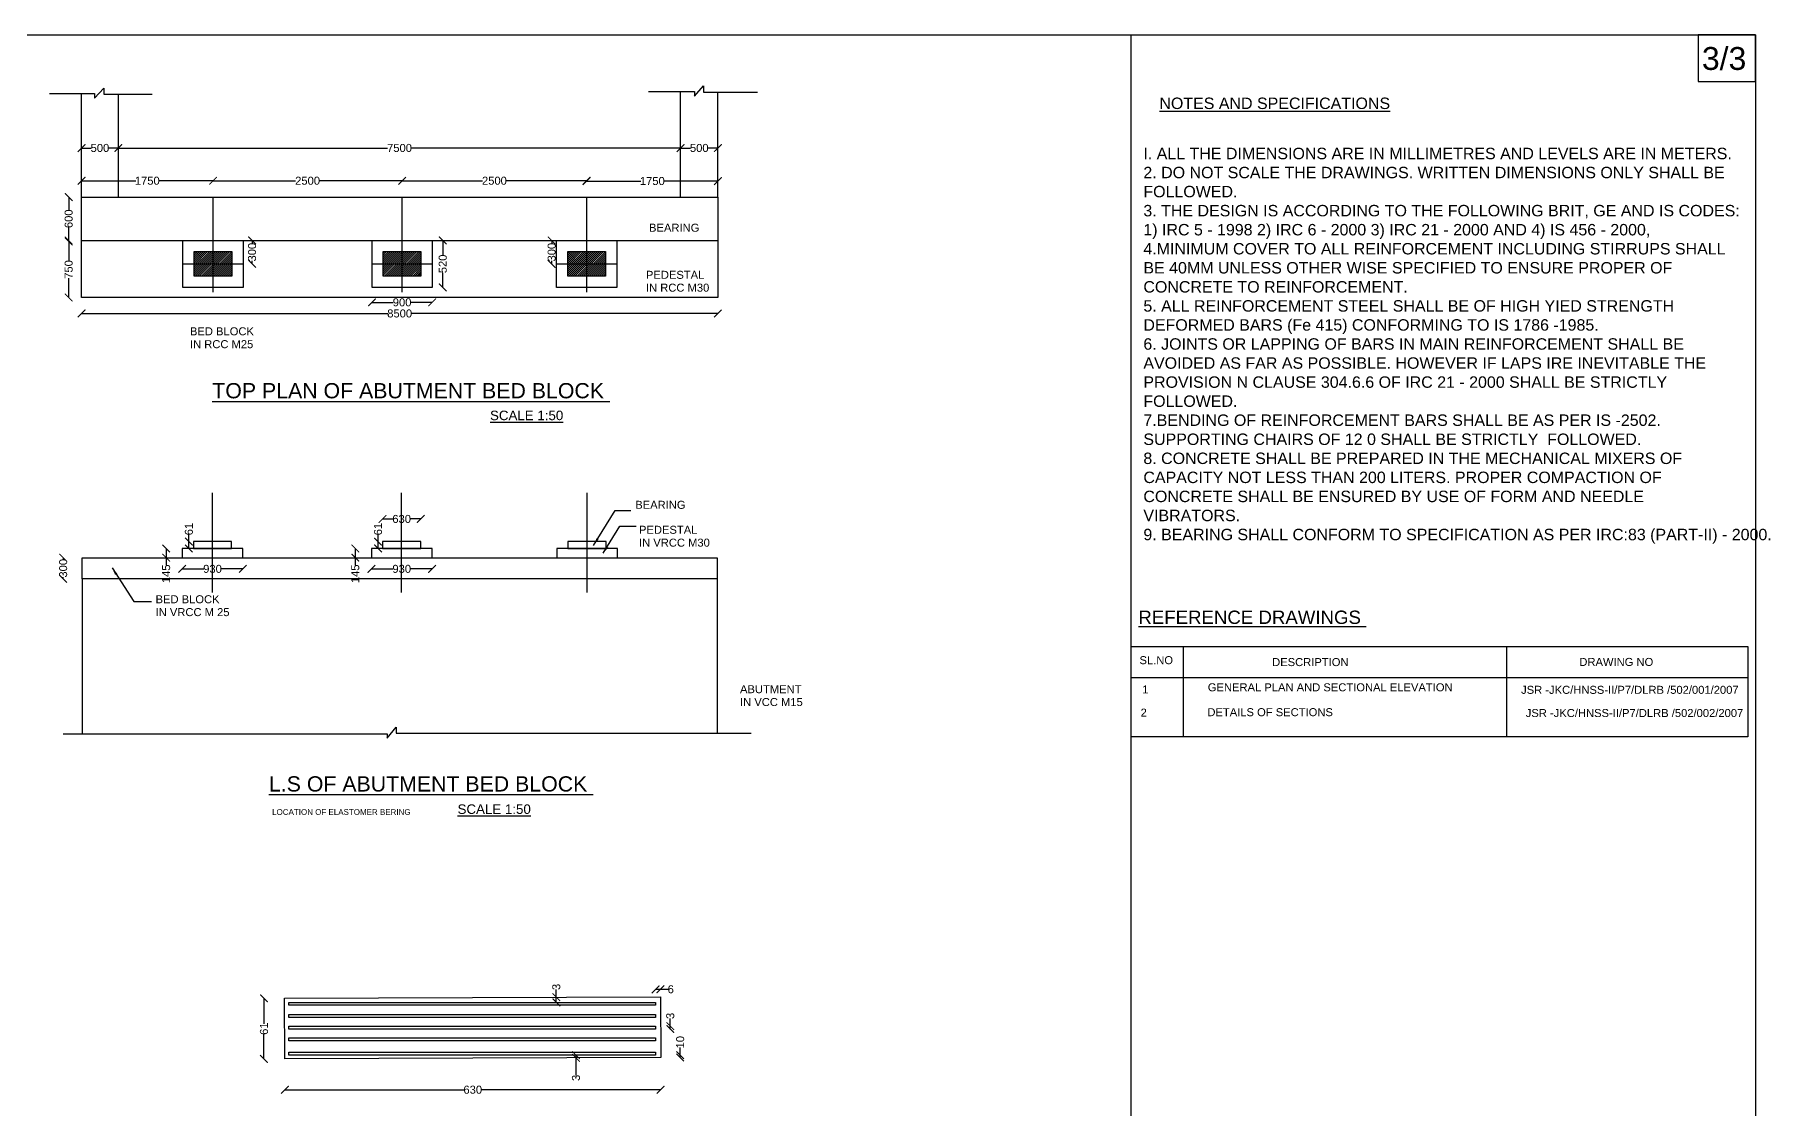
# Model space of a CAD drawing. Header units: millimetres. Extents: x 558 to 42671, y -26516 to 651.
# Drawn here: x 19903 to 42671, y -13440 to 651 of the extents above; entities that cross this region are included whole.
import ezdxf

# ---------------------------------------------------------------- set-up
doc = ezdxf.new("R2010")
doc.units = ezdxf.units.MM
doc.header["$MEASUREMENT"] = 0
doc.layers.add('DRAWING', color=2, linetype='Continuous')
doc.layers.add('TEXT', color=7, linetype='Continuous')
doc.styles.get("Standard").update_dxf_attribs({"font": 'arial.ttf', "height": 105})
doc.dimstyles.get("Standard").update_dxf_attribs({"dimtxt": 105, "dimasz": 100, "dimexe": 0.18, "dimexo": 0.0625, "dimgap": 0.09, "dimtad": 0, "dimdec": 0, "dimzin": 0, "dimdsep": 46, "dimtxsty": 'Standard', "dimblk": 'ARCHTICK', "dimcen": 0.09, "dimse1": 1, "dimse2": 1, "dimadec": 0, "dimazin": 0, "dimtfac": 1, "dimtdec": 0, "dimtofl": 0, "dimtmove": 0, "dimatfit": 3, "dimfxl": 1, "dimtolj": 1, "dimtzin": 0, "dimarcsym": 0})

# ---------------------------------------------------------------- blocks, each defined once
blk = doc.blocks.new('_ArchTick')
at = {"color": 0, "linetype": 'ByBlock', "const_width": 0.15}
blk.add_lwpolyline([(-0.5, -0.5), (0.5, 0.5)], dxfattribs=at)
blk = doc.blocks.new('*D60')
at = {"layer": 'Defpoints', "color": 0, "transparency": 16777216}
for p in [(20518, -836), (21001, -836), (21001, -836)]:
    blk.add_point(p, dxfattribs=at)
at = {"layer": 'TEXT', "color": 0, "lineweight": -2, "transparency": 16777216}
for p, q in [((20518, -836), (20643, -836)), ((21001, -836), (20875, -836))]:
    blk.add_line(p, q, dxfattribs=at)
at = {"layer": 'TEXT', "color": 0, "lineweight": -2, "transparency": 16777216, "xscale": 100, "yscale": 100, "zscale": 100, "rotation": 180}
blk.add_blockref('_ArchTick', (20518, -836), dxfattribs=at)
at = {"layer": 'TEXT', "color": 0, "lineweight": -2, "transparency": 16777216, "xscale": 100, "yscale": 100, "zscale": 100}
blk.add_blockref('_ArchTick', (21001, -836), dxfattribs=at)
at = {"layer": 'TEXT', "color": 0, "transparency": 16777216, "insert": (20759, -836), "char_height": 105, "attachment_point": 5}
blk.add_mtext('\\A1;500', dxfattribs=at)
blk = doc.blocks.new('*D61')
at = {"layer": 'Defpoints', "color": 0, "transparency": 16777216}
for p in [(28376, -836), (21001, -1481), (28376, -1481)]:
    blk.add_point(p, dxfattribs=at)
at = {"layer": 'TEXT', "color": 0, "lineweight": -2, "transparency": 16777216}
for p, q in [((21001, -836), (24532, -836)), ((28376, -836), (24845, -836))]:
    blk.add_line(p, q, dxfattribs=at)
at = {"layer": 'TEXT', "color": 0, "lineweight": -2, "transparency": 16777216, "xscale": 100, "yscale": 100, "zscale": 100, "rotation": 180}
blk.add_blockref('_ArchTick', (21001, -836), dxfattribs=at)
at = {"layer": 'TEXT', "color": 0, "lineweight": -2, "transparency": 16777216, "xscale": 100, "yscale": 100, "zscale": 100}
blk.add_blockref('_ArchTick', (28376, -836), dxfattribs=at)
at = {"layer": 'TEXT', "color": 0, "transparency": 16777216, "insert": (24689, -836), "char_height": 105, "attachment_point": 5}
blk.add_mtext('\\A1;7500', dxfattribs=at)
blk = doc.blocks.new('*D62')
at = {"layer": 'Defpoints', "color": 0, "transparency": 16777216}
for p in [(28865, -836), (28376, -1481), (28865, -1481)]:
    blk.add_point(p, dxfattribs=at)
at = {"layer": 'TEXT', "color": 0, "lineweight": -2, "transparency": 16777216}
for p, q in [((28376, -836), (28505, -836)), ((28865, -836), (28737, -836))]:
    blk.add_line(p, q, dxfattribs=at)
at = {"layer": 'TEXT', "color": 0, "lineweight": -2, "transparency": 16777216, "xscale": 100, "yscale": 100, "zscale": 100, "rotation": 180}
blk.add_blockref('_ArchTick', (28376, -836), dxfattribs=at)
at = {"layer": 'TEXT', "color": 0, "lineweight": -2, "transparency": 16777216, "xscale": 100, "yscale": 100, "zscale": 100}
blk.add_blockref('_ArchTick', (28865, -836), dxfattribs=at)
at = {"layer": 'TEXT', "color": 0, "transparency": 16777216, "insert": (28621, -836), "char_height": 105, "attachment_point": 5}
blk.add_mtext('\\A1;500', dxfattribs=at)
blk = doc.blocks.new('*D63')
at = {"layer": 'Defpoints', "color": 0, "transparency": 16777216}
for p in [(22243, -1266), (20518, -1629), (22243, -1629)]:
    blk.add_point(p, dxfattribs=at)
at = {"layer": 'TEXT', "color": 0, "lineweight": -2, "transparency": 16777216}
for p, q in [((20518, -1266), (21228, -1266)), ((22243, -1266), (21532, -1266))]:
    blk.add_line(p, q, dxfattribs=at)
at = {"layer": 'TEXT', "color": 0, "lineweight": -2, "transparency": 16777216, "xscale": 100, "yscale": 100, "zscale": 100, "rotation": 180}
blk.add_blockref('_ArchTick', (20518, -1266), dxfattribs=at)
at = {"layer": 'TEXT', "color": 0, "lineweight": -2, "transparency": 16777216, "xscale": 100, "yscale": 100, "zscale": 100}
blk.add_blockref('_ArchTick', (22243, -1266), dxfattribs=at)
at = {"layer": 'TEXT', "color": 0, "transparency": 16777216, "insert": (21380, -1266), "char_height": 105, "attachment_point": 5}
blk.add_mtext('\\A1;1750', dxfattribs=at)
blk = doc.blocks.new('*D64')
at = {"layer": 'Defpoints', "color": 0, "transparency": 16777216}
for p in [(24723, -1266), (22243, -1481), (24723, -1481)]:
    blk.add_point(p, dxfattribs=at)
at = {"layer": 'TEXT', "color": 0, "lineweight": -2, "transparency": 16777216}
for p, q in [((22243, -1266), (23325, -1266)), ((24723, -1266), (23641, -1266))]:
    blk.add_line(p, q, dxfattribs=at)
at = {"layer": 'TEXT', "color": 0, "lineweight": -2, "transparency": 16777216, "xscale": 100, "yscale": 100, "zscale": 100, "rotation": 180}
blk.add_blockref('_ArchTick', (22243, -1266), dxfattribs=at)
at = {"layer": 'TEXT', "color": 0, "lineweight": -2, "transparency": 16777216, "xscale": 100, "yscale": 100, "zscale": 100}
blk.add_blockref('_ArchTick', (24723, -1266), dxfattribs=at)
at = {"layer": 'TEXT', "color": 0, "transparency": 16777216, "insert": (23483, -1266), "char_height": 105, "attachment_point": 5}
blk.add_mtext('\\A1;2500', dxfattribs=at)
blk = doc.blocks.new('*D65')
at = {"layer": 'Defpoints', "color": 0, "transparency": 16777216}
for p in [(27144, -1266), (24723, -1602), (27144, -1602)]:
    blk.add_point(p, dxfattribs=at)
at = {"layer": 'TEXT', "color": 0, "lineweight": -2, "transparency": 16777216}
for p, q in [((24723, -1266), (25776, -1266)), ((27144, -1266), (26091, -1266))]:
    blk.add_line(p, q, dxfattribs=at)
at = {"layer": 'TEXT', "color": 0, "lineweight": -2, "transparency": 16777216, "xscale": 100, "yscale": 100, "zscale": 100, "rotation": 180}
blk.add_blockref('_ArchTick', (24723, -1266), dxfattribs=at)
at = {"layer": 'TEXT', "color": 0, "lineweight": -2, "transparency": 16777216, "xscale": 100, "yscale": 100, "zscale": 100}
blk.add_blockref('_ArchTick', (27144, -1266), dxfattribs=at)
at = {"layer": 'TEXT', "color": 0, "transparency": 16777216, "insert": (25934, -1266), "char_height": 105, "attachment_point": 5}
blk.add_mtext('\\A1;2500', dxfattribs=at)
blk = doc.blocks.new('*D66')
at = {"layer": 'Defpoints', "color": 0, "transparency": 16777216}
for p in [(28865, -1270), (27144, -1602), (28865, -1602)]:
    blk.add_point(p, dxfattribs=at)
at = {"layer": 'TEXT', "color": 0, "lineweight": -2, "transparency": 16777216}
for p, q in [((27144, -1270), (27853, -1270)), ((28865, -1270), (28156, -1270))]:
    blk.add_line(p, q, dxfattribs=at)
at = {"layer": 'TEXT', "color": 0, "lineweight": -2, "transparency": 16777216, "xscale": 100, "yscale": 100, "zscale": 100, "rotation": 180}
blk.add_blockref('_ArchTick', (27144, -1270), dxfattribs=at)
at = {"layer": 'TEXT', "color": 0, "lineweight": -2, "transparency": 16777216, "xscale": 100, "yscale": 100, "zscale": 100}
blk.add_blockref('_ArchTick', (28865, -1270), dxfattribs=at)
at = {"layer": 'TEXT', "color": 0, "transparency": 16777216, "insert": (28005, -1270), "char_height": 105, "attachment_point": 5}
blk.add_mtext('\\A1;1750', dxfattribs=at)
blk = doc.blocks.new('*D67')
at = {"layer": 'Defpoints', "color": 0, "transparency": 16777216}
for p in [(20518, -1481), (20349, -2050), (20518, -2050)]:
    blk.add_point(p, dxfattribs=at)
at = {"layer": 'TEXT', "color": 0, "lineweight": -2, "transparency": 16777216}
for p, q in [((20349, -1481), (20349, -1649)), ((20349, -2050), (20349, -1881))]:
    blk.add_line(p, q, dxfattribs=at)
at = {"layer": 'TEXT', "color": 0, "lineweight": -2, "transparency": 16777216, "xscale": 100, "yscale": 100, "zscale": 100}
for p, rotation in [((20349, -1481), 90), ((20349, -2050), 270)]:
    blk.add_blockref('_ArchTick', p, dxfattribs=dict(at, rotation=rotation))
at = {"layer": 'TEXT', "color": 0, "transparency": 16777216, "insert": (20349, -1765), "char_height": 105, "attachment_point": 5, "rotation": 90}
blk.add_mtext('\\A1;600', dxfattribs=at)
blk = doc.blocks.new('*D68')
at = {"layer": 'Defpoints', "color": 0, "transparency": 16777216}
for p in [(20518, -2063), (20349, -2798), (20518, -2798)]:
    blk.add_point(p, dxfattribs=at)
at = {"layer": 'TEXT', "color": 0, "lineweight": -2, "transparency": 16777216}
for p, q in [((20349, -2063), (20349, -2315)), ((20349, -2798), (20349, -2546))]:
    blk.add_line(p, q, dxfattribs=at)
at = {"layer": 'TEXT', "color": 0, "lineweight": -2, "transparency": 16777216, "xscale": 100, "yscale": 100, "zscale": 100}
for p, rotation in [((20349, -2063), 90), ((20349, -2798), 270)]:
    blk.add_blockref('_ArchTick', p, dxfattribs=dict(at, rotation=rotation))
at = {"layer": 'TEXT', "color": 0, "transparency": 16777216, "insert": (20349, -2430), "char_height": 105, "attachment_point": 5, "rotation": 90}
blk.add_mtext('\\A1;750', dxfattribs=at)
blk = doc.blocks.new('*D69')
at = {"layer": 'Defpoints', "color": 0, "transparency": 16777216}
for p in [(22243, -2050), (22243, -2357), (22755, -2357)]:
    blk.add_point(p, dxfattribs=at)
at = {"layer": 'TEXT', "color": 0, "lineweight": -2, "transparency": 16777216}
for p, q in [((22755, -2050), (22755, -2087)), ((22755, -2357), (22755, -2319))]:
    blk.add_line(p, q, dxfattribs=at)
at = {"layer": 'TEXT', "color": 0, "lineweight": -2, "transparency": 16777216, "xscale": 100, "yscale": 100, "zscale": 100}
for p, rotation in [((22755, -2050), 90), ((22755, -2357), 270)]:
    blk.add_blockref('_ArchTick', p, dxfattribs=dict(at, rotation=rotation))
at = {"layer": 'TEXT', "color": 0, "transparency": 16777216, "insert": (22755, -2203), "char_height": 105, "attachment_point": 5, "rotation": 90}
blk.add_mtext('\\A1;300', dxfattribs=at)
blk = doc.blocks.new('*D70')
at = {"layer": 'Defpoints', "color": 0, "transparency": 16777216}
for p in [(25117, -2050), (25117, -2665), (25256, -2665)]:
    blk.add_point(p, dxfattribs=at)
at = {"layer": 'TEXT', "color": 0, "lineweight": -2, "transparency": 16777216}
for p, q in [((25256, -2050), (25256, -2241)), ((25256, -2665), (25256, -2473))]:
    blk.add_line(p, q, dxfattribs=at)
at = {"layer": 'TEXT', "color": 0, "lineweight": -2, "transparency": 16777216, "xscale": 100, "yscale": 100, "zscale": 100}
for p, rotation in [((25256, -2050), 90), ((25256, -2665), 270)]:
    blk.add_blockref('_ArchTick', p, dxfattribs=dict(at, rotation=rotation))
at = {"layer": 'TEXT', "color": 0, "transparency": 16777216, "insert": (25256, -2357), "char_height": 105, "attachment_point": 5, "rotation": 90}
blk.add_mtext('\\A1;520', dxfattribs=at)
blk = doc.blocks.new('*D71')
at = {"layer": 'Defpoints', "color": 0, "transparency": 16777216}
for p in [(26749, -2050), (26685, -2357), (26749, -2357)]:
    blk.add_point(p, dxfattribs=at)
at = {"layer": 'TEXT', "color": 0, "lineweight": -2, "transparency": 16777216}
for p, q in [((26685, -2050), (26685, -2087)), ((26685, -2357), (26685, -2319))]:
    blk.add_line(p, q, dxfattribs=at)
at = {"layer": 'TEXT', "color": 0, "lineweight": -2, "transparency": 16777216, "xscale": 100, "yscale": 100, "zscale": 100}
for p, rotation in [((26685, -2050), 90), ((26685, -2357), 270)]:
    blk.add_blockref('_ArchTick', p, dxfattribs=dict(at, rotation=rotation))
at = {"layer": 'TEXT', "color": 0, "transparency": 16777216, "insert": (26685, -2203), "char_height": 105, "attachment_point": 5, "rotation": 90}
blk.add_mtext('\\A1;300', dxfattribs=at)
blk = doc.blocks.new('*D72')
at = {"layer": 'Defpoints', "color": 0, "transparency": 16777216}
for p in [(24328, -2665), (25117, -2665), (25117, -2862)]:
    blk.add_point(p, dxfattribs=at)
at = {"layer": 'TEXT', "color": 0, "lineweight": -2, "transparency": 16777216}
for p, q in [((24328, -2862), (24607, -2862)), ((25117, -2862), (24839, -2862))]:
    blk.add_line(p, q, dxfattribs=at)
at = {"layer": 'TEXT', "color": 0, "lineweight": -2, "transparency": 16777216, "xscale": 100, "yscale": 100, "zscale": 100, "rotation": 180}
blk.add_blockref('_ArchTick', (24328, -2862), dxfattribs=at)
at = {"layer": 'TEXT', "color": 0, "lineweight": -2, "transparency": 16777216, "xscale": 100, "yscale": 100, "zscale": 100}
blk.add_blockref('_ArchTick', (25117, -2862), dxfattribs=at)
at = {"layer": 'TEXT', "color": 0, "transparency": 16777216, "insert": (24723, -2862), "char_height": 105, "attachment_point": 5}
blk.add_mtext('\\A1;900', dxfattribs=at)
blk = doc.blocks.new('*D73')
at = {"layer": 'Defpoints', "color": 0, "transparency": 16777216}
for p in [(20518, -2798), (28865, -2798), (20518, -3008)]:
    blk.add_point(p, dxfattribs=at)
at = {"layer": 'TEXT', "color": 0, "lineweight": -2, "transparency": 16777216}
for p, q in [((20518, -3008), (24535, -3008)), ((28865, -3008), (24848, -3008))]:
    blk.add_line(p, q, dxfattribs=at)
at = {"layer": 'TEXT', "color": 0, "lineweight": -2, "transparency": 16777216, "xscale": 100, "yscale": 100, "zscale": 100, "rotation": 180}
blk.add_blockref('_ArchTick', (20518, -3008), dxfattribs=at)
at = {"layer": 'TEXT', "color": 0, "lineweight": -2, "transparency": 16777216, "xscale": 100, "yscale": 100, "zscale": 100}
blk.add_blockref('_ArchTick', (28865, -3008), dxfattribs=at)
at = {"layer": 'TEXT', "color": 0, "transparency": 16777216, "insert": (24691, -3008), "char_height": 105, "attachment_point": 5}
blk.add_mtext('\\A1;8500', dxfattribs=at)
blk = doc.blocks.new('*D74')
at = {"layer": 'Defpoints', "color": 0, "transparency": 16777216}
for p in [(24968, -5705), (24466, -6003), (24968, -6003)]:
    blk.add_point(p, dxfattribs=at)
at = {"layer": 'TEXT', "color": 0, "lineweight": -2, "transparency": 16777216}
for p, q in [((24466, -5705), (24601, -5705)), ((24968, -5705), (24833, -5705))]:
    blk.add_line(p, q, dxfattribs=at)
at = {"layer": 'TEXT', "color": 0, "lineweight": -2, "transparency": 16777216, "xscale": 100, "yscale": 100, "zscale": 100, "rotation": 180}
blk.add_blockref('_ArchTick', (24466, -5705), dxfattribs=at)
at = {"layer": 'TEXT', "color": 0, "lineweight": -2, "transparency": 16777216, "xscale": 100, "yscale": 100, "zscale": 100}
blk.add_blockref('_ArchTick', (24968, -5705), dxfattribs=at)
at = {"layer": 'TEXT', "color": 0, "transparency": 16777216, "insert": (24717, -5705), "char_height": 105, "attachment_point": 5}
blk.add_mtext('\\A1;630', dxfattribs=at)
blk = doc.blocks.new('*D75')
at = {"layer": 'Defpoints', "color": 0, "transparency": 16777216}
for p in [(24407, -6003), (24466, -6003), (24466, -6092)]:
    blk.add_point(p, dxfattribs=at)
at = {"layer": 'TEXT', "color": 0, "lineweight": -2, "transparency": 16777216}
for p, q in [((24407, -6003), (24407, -5903)), ((24407, -6092), (24407, -6003))]:
    blk.add_line(p, q, dxfattribs=at)
at = {"layer": 'TEXT', "color": 0, "lineweight": -2, "transparency": 16777216, "xscale": 100, "yscale": 100, "zscale": 100}
for p, rotation in [((24407, -6003), 90), ((24407, -6092), 270)]:
    blk.add_blockref('_ArchTick', p, dxfattribs=dict(at, rotation=rotation))
at = {"layer": 'TEXT', "color": 0, "transparency": 16777216, "insert": (24407, -5837), "char_height": 105, "attachment_point": 5, "rotation": 90}
blk.add_mtext('\\A1;61', dxfattribs=at)
blk = doc.blocks.new('*D76')
at = {"layer": 'Defpoints', "color": 0, "transparency": 16777216}
for p in [(24321, -6092), (24109, -6213), (24321, -6213)]:
    blk.add_point(p, dxfattribs=at)
at = {"layer": 'TEXT', "color": 0, "lineweight": -2, "transparency": 16777216}
for p, q in [((24109, -6092), (24109, -6213)), ((24109, -6213), (24109, -6313))]:
    blk.add_line(p, q, dxfattribs=at)
at = {"layer": 'TEXT', "color": 0, "lineweight": -2, "transparency": 16777216, "xscale": 100, "yscale": 100, "zscale": 100}
for p, rotation in [((24109, -6092), 90), ((24109, -6213), 270)]:
    blk.add_blockref('_ArchTick', p, dxfattribs=dict(at, rotation=rotation))
at = {"layer": 'TEXT', "color": 0, "transparency": 16777216, "insert": (24109, -6425), "char_height": 105, "attachment_point": 5, "rotation": 90}
blk.add_mtext('\\A1;145', dxfattribs=at)
blk = doc.blocks.new('*D77')
at = {"layer": 'Defpoints', "color": 0, "transparency": 16777216}
for p in [(24321, -6213), (25116, -6213), (25116, -6360)]:
    blk.add_point(p, dxfattribs=at)
at = {"layer": 'TEXT', "color": 0, "lineweight": -2, "transparency": 16777216}
for p, q in [((24321, -6360), (24602, -6360)), ((25116, -6360), (24834, -6360))]:
    blk.add_line(p, q, dxfattribs=at)
at = {"layer": 'TEXT', "color": 0, "lineweight": -2, "transparency": 16777216, "xscale": 100, "yscale": 100, "zscale": 100, "rotation": 180}
blk.add_blockref('_ArchTick', (24321, -6360), dxfattribs=at)
at = {"layer": 'TEXT', "color": 0, "lineweight": -2, "transparency": 16777216, "xscale": 100, "yscale": 100, "zscale": 100}
blk.add_blockref('_ArchTick', (25116, -6360), dxfattribs=at)
at = {"layer": 'TEXT', "color": 0, "transparency": 16777216, "insert": (24718, -6360), "char_height": 105, "attachment_point": 5}
blk.add_mtext('\\A1;930', dxfattribs=at)
blk = doc.blocks.new('*D78')
at = {"layer": 'Defpoints', "color": 0, "transparency": 16777216}
for p in [(21926, -6003), (21985, -6003), (21985, -6092)]:
    blk.add_point(p, dxfattribs=at)
at = {"layer": 'TEXT', "color": 0, "lineweight": -2, "transparency": 16777216}
for p, q in [((21926, -6003), (21926, -5903)), ((21926, -6092), (21926, -6003))]:
    blk.add_line(p, q, dxfattribs=at)
at = {"layer": 'TEXT', "color": 0, "lineweight": -2, "transparency": 16777216, "xscale": 100, "yscale": 100, "zscale": 100}
for p, rotation in [((21926, -6003), 90), ((21926, -6092), 270)]:
    blk.add_blockref('_ArchTick', p, dxfattribs=dict(at, rotation=rotation))
at = {"layer": 'TEXT', "color": 0, "transparency": 16777216, "insert": (21926, -5837), "char_height": 105, "attachment_point": 5, "rotation": 90}
blk.add_mtext('\\A1;61', dxfattribs=at)
blk = doc.blocks.new('*D79')
at = {"layer": 'Defpoints', "color": 0, "transparency": 16777216}
for p in [(21840, -6092), (21628, -6213), (21840, -6213)]:
    blk.add_point(p, dxfattribs=at)
at = {"layer": 'TEXT', "color": 0, "lineweight": -2, "transparency": 16777216}
for p, q in [((21628, -6092), (21628, -6213)), ((21628, -6213), (21628, -6313))]:
    blk.add_line(p, q, dxfattribs=at)
at = {"layer": 'TEXT', "color": 0, "lineweight": -2, "transparency": 16777216, "xscale": 100, "yscale": 100, "zscale": 100}
for p, rotation in [((21628, -6092), 90), ((21628, -6213), 270)]:
    blk.add_blockref('_ArchTick', p, dxfattribs=dict(at, rotation=rotation))
at = {"layer": 'TEXT', "color": 0, "transparency": 16777216, "insert": (21628, -6425), "char_height": 105, "attachment_point": 5, "rotation": 90}
blk.add_mtext('\\A1;145', dxfattribs=at)
blk = doc.blocks.new('*D80')
at = {"layer": 'Defpoints', "color": 0, "transparency": 16777216}
for p in [(21838, -6213), (22634, -6213), (22634, -6360)]:
    blk.add_point(p, dxfattribs=at)
at = {"layer": 'TEXT', "color": 0, "lineweight": -2, "transparency": 16777216}
for p, q in [((21838, -6360), (22120, -6360)), ((22634, -6360), (22352, -6360))]:
    blk.add_line(p, q, dxfattribs=at)
at = {"layer": 'TEXT', "color": 0, "lineweight": -2, "transparency": 16777216, "xscale": 100, "yscale": 100, "zscale": 100, "rotation": 180}
blk.add_blockref('_ArchTick', (21838, -6360), dxfattribs=at)
at = {"layer": 'TEXT', "color": 0, "lineweight": -2, "transparency": 16777216, "xscale": 100, "yscale": 100, "zscale": 100}
blk.add_blockref('_ArchTick', (22634, -6360), dxfattribs=at)
at = {"layer": 'TEXT', "color": 0, "transparency": 16777216, "insert": (22236, -6360), "char_height": 105, "attachment_point": 5}
blk.add_mtext('\\A1;930', dxfattribs=at)
blk = doc.blocks.new('*D91')
at = {"layer": 'Defpoints', "color": 0, "transparency": 16777216}
for p in [(20524, -6213), (20277, -6490), (20524, -6490)]:
    blk.add_point(p, dxfattribs=at)
at = {"layer": 'TEXT', "color": 0, "lineweight": -2, "transparency": 16777216}
for p, q in [((20277, -6213), (20277, -6236)), ((20277, -6490), (20277, -6467))]:
    blk.add_line(p, q, dxfattribs=at)
at = {"layer": 'TEXT', "color": 0, "lineweight": -2, "transparency": 16777216, "xscale": 100, "yscale": 100, "zscale": 100}
for p, rotation in [((20277, -6213), 90), ((20277, -6490), 270)]:
    blk.add_blockref('_ArchTick', p, dxfattribs=dict(at, rotation=rotation))
at = {"layer": 'TEXT', "color": 0, "transparency": 16777216, "insert": (20277, -6352), "char_height": 105, "attachment_point": 5, "rotation": 90}
blk.add_mtext('\\A1;300', dxfattribs=at)
blk = doc.blocks.new('*D92')
at = {"layer": 'Defpoints', "color": 0, "transparency": 16777216}
for p in [(28048, -12050), (28112, -11878), (28112, -12049)]:
    blk.add_point(p, dxfattribs=at)
at = {"layer": 'TEXT', "color": 0, "lineweight": -2, "transparency": 16777216}
for p, q in [((28048, -11878), (28112, -11878)), ((28112, -11878), (28212, -11878))]:
    blk.add_line(p, q, dxfattribs=at)
at = {"layer": 'TEXT', "color": 0, "lineweight": -2, "transparency": 16777216, "xscale": 100, "yscale": 100, "zscale": 100, "rotation": 180}
blk.add_blockref('_ArchTick', (28048, -11878), dxfattribs=at)
at = {"layer": 'TEXT', "color": 0, "lineweight": -2, "transparency": 16777216, "xscale": 100, "yscale": 100, "zscale": 100}
blk.add_blockref('_ArchTick', (28112, -11878), dxfattribs=at)
at = {"layer": 'TEXT', "color": 0, "transparency": 16777216, "insert": (28247, -11878), "char_height": 105, "attachment_point": 5}
blk.add_mtext('\\A1;6', dxfattribs=at)
blk = doc.blocks.new('*D93')
at = {"layer": 'Defpoints', "color": 0, "transparency": 16777216}
for p in [(28048, -12361), (28048, -12399), (28241, -12361)]:
    blk.add_point(p, dxfattribs=at)
at = {"layer": 'TEXT', "color": 0, "lineweight": -2, "transparency": 16777216}
for p, q in [((28241, -12361), (28241, -12261)), ((28241, -12399), (28241, -12361))]:
    blk.add_line(p, q, dxfattribs=at)
at = {"layer": 'TEXT', "color": 0, "lineweight": -2, "transparency": 16777216, "xscale": 100, "yscale": 100, "zscale": 100}
for p, rotation in [((28241, -12361), 90), ((28241, -12399), 270)]:
    blk.add_blockref('_ArchTick', p, dxfattribs=dict(at, rotation=rotation))
at = {"layer": 'TEXT', "color": 0, "transparency": 16777216, "insert": (28241, -12227), "char_height": 105, "attachment_point": 5, "rotation": 90}
blk.add_mtext('\\A1;3', dxfattribs=at)
blk = doc.blocks.new('*D94')
at = {"layer": 'Defpoints', "color": 0, "transparency": 16777216}
for p in [(28033, -12742), (28371, -12742), (28033, -12772)]:
    blk.add_point(p, dxfattribs=at)
at = {"layer": 'TEXT', "color": 0, "lineweight": -2, "transparency": 16777216}
for p, q in [((28371, -12742), (28371, -12642)), ((28371, -12772), (28371, -12742))]:
    blk.add_line(p, q, dxfattribs=at)
at = {"layer": 'TEXT', "color": 0, "lineweight": -2, "transparency": 16777216, "xscale": 100, "yscale": 100, "zscale": 100}
for p, rotation in [((28371, -12742), 90), ((28371, -12772), 270)]:
    blk.add_blockref('_ArchTick', p, dxfattribs=dict(at, rotation=rotation))
at = {"layer": 'TEXT', "color": 0, "transparency": 16777216, "insert": (28371, -12572), "char_height": 105, "attachment_point": 5, "rotation": 90}
blk.add_mtext('\\A1;10', dxfattribs=at)
blk = doc.blocks.new('*D95')
at = {"layer": 'Defpoints', "color": 0, "transparency": 16777216}
for p in [(26746, -11981), (26746, -11981), (26746, -12050)]:
    blk.add_point(p, dxfattribs=at)
at = {"layer": 'TEXT', "color": 0, "lineweight": -2, "transparency": 16777216}
for p, q in [((26746, -11981), (26746, -11881)), ((26746, -12050), (26746, -11981))]:
    blk.add_line(p, q, dxfattribs=at)
at = {"layer": 'TEXT', "color": 0, "lineweight": -2, "transparency": 16777216, "xscale": 100, "yscale": 100, "zscale": 100}
for p, rotation in [((26746, -11981), 90), ((26746, -12050), 270)]:
    blk.add_blockref('_ArchTick', p, dxfattribs=dict(at, rotation=rotation))
at = {"layer": 'TEXT', "color": 0, "transparency": 16777216, "insert": (26746, -11847), "char_height": 105, "attachment_point": 5, "rotation": 90}
blk.add_mtext('\\A1;3', dxfattribs=at)
blk = doc.blocks.new('*D96')
at = {"layer": 'Defpoints', "color": 0, "transparency": 16777216}
for p in [(23181, -11996), (22911, -12792), (23184, -12792)]:
    blk.add_point(p, dxfattribs=at)
at = {"layer": 'TEXT', "color": 0, "lineweight": -2, "transparency": 16777216}
for p, q in [((22911, -11996), (22911, -12329)), ((22911, -12792), (22911, -12460))]:
    blk.add_line(p, q, dxfattribs=at)
at = {"layer": 'TEXT', "color": 0, "lineweight": -2, "transparency": 16777216, "xscale": 100, "yscale": 100, "zscale": 100}
for p, rotation in [((22911, -11996), 90), ((22911, -12792), 270)]:
    blk.add_blockref('_ArchTick', p, dxfattribs=dict(at, rotation=rotation))
at = {"layer": 'TEXT', "color": 0, "transparency": 16777216, "insert": (22911, -12394), "char_height": 105, "attachment_point": 5, "rotation": 90}
blk.add_mtext('\\A1;61', dxfattribs=at)
blk = doc.blocks.new('*D97')
at = {"layer": 'Defpoints', "color": 0, "transparency": 16777216}
for p in [(23184, -12792), (28115, -12772), (28115, -13196)]:
    blk.add_point(p, dxfattribs=at)
at = {"layer": 'TEXT', "color": 0, "lineweight": -2, "transparency": 16777216}
for p, q in [((23184, -13196), (25533, -13196)), ((28115, -13196), (25766, -13196))]:
    blk.add_line(p, q, dxfattribs=at)
at = {"layer": 'TEXT', "color": 0, "lineweight": -2, "transparency": 16777216, "xscale": 100, "yscale": 100, "zscale": 100, "rotation": 180}
blk.add_blockref('_ArchTick', (23184, -13196), dxfattribs=at)
at = {"layer": 'TEXT', "color": 0, "lineweight": -2, "transparency": 16777216, "xscale": 100, "yscale": 100, "zscale": 100}
blk.add_blockref('_ArchTick', (28115, -13196), dxfattribs=at)
at = {"layer": 'TEXT', "color": 0, "transparency": 16777216, "insert": (25650, -13196), "char_height": 105, "attachment_point": 5}
blk.add_mtext('\\A1;630', dxfattribs=at)
blk = doc.blocks.new('*D98')
at = {"layer": 'Defpoints', "color": 0, "transparency": 16777216}
for p in [(26922, -12742), (27004, -12742), (26922, -12777)]:
    blk.add_point(p, dxfattribs=at)
at = {"layer": 'TEXT', "color": 0, "lineweight": -2, "transparency": 16777216}
for p, q in [((27004, -12742), (27004, -12777)), ((27004, -12777), (27004, -13007))]:
    blk.add_line(p, q, dxfattribs=at)
at = {"layer": 'TEXT', "color": 0, "lineweight": -2, "transparency": 16777216, "xscale": 100, "yscale": 100, "zscale": 100}
for p, rotation in [((27004, -12742), 90), ((27004, -12777), 270)]:
    blk.add_blockref('_ArchTick', p, dxfattribs=dict(at, rotation=rotation))
at = {"layer": 'TEXT', "color": 0, "transparency": 16777216, "insert": (27004, -13041), "char_height": 105, "attachment_point": 5, "rotation": 90}
blk.add_mtext('\\A1;3', dxfattribs=at)

msp = doc.modelspace()

# ---------------------------------------------------------------- hatches: boundary and pattern name
at = {"layer": 'DRAWING'}
h = msp.add_hatch(dxfattribs=at)
h.set_pattern_fill('ANSI31', color=0, scale=150, style=0)
h.paths.add_polyline_path([(21994.6, -2196.4), (22489.6, -2196.4), (22489.6, -2518.1), (21994.6, -2518.1)])
h = msp.add_hatch(dxfattribs=at)
h.set_pattern_fill('ANSI31', color=0, scale=150, style=0)
h.set_pattern_definition([(45, (2480.708, 0), (-13.258252, 13.258252), [])])
h.paths.add_polyline_path([(24475.3, -2196.4), (24970.4, -2196.4), (24970.4, -2518.1), (24475.3, -2518.1)])
h = msp.add_hatch(dxfattribs=at)
h.set_pattern_fill('ANSI31', color=0, scale=150, style=0)
h.set_pattern_definition([(45, (4901.593, 0), (-13.258252, 13.258252), [])])
h.paths.add_polyline_path([(26896.2, -2196.4), (27391.2, -2196.4), (27391.2, -2518.1), (26896.2, -2518.1)])

# ---------------------------------------------------------------- linework, layer by layer
at = {"layer": 'DRAWING', "color": 0}
for points in [[(557.8, 651.1), (42476.3, 651.1), (42476.3, -26515.9), (557.8, -26515.9)], [(20517.7, -1480.8), (28865, -1480.8), (28865, -2797.7), (20517.7, -2797.7)], [(21847.7, -2049.5), (22636.5, -2049.5), (22636.5, -2664.9), (21847.7, -2664.9)], [(21994.6, -2196.4), (22489.6, -2196.4), (22489.6, -2518.1), (21994.6, -2518.1)], [(24328.4, -2049.5), (25117.2, -2049.5), (25117.2, -2664.9), (24328.4, -2664.9)], [(24475.3, -2196.4), (24970.4, -2196.4), (24970.4, -2518.1), (24475.3, -2518.1)], [(26749.3, -2049.5), (27538.1, -2049.5), (27538.1, -2664.9), (26749.3, -2664.9)], [(26896.2, -2196.4), (27391.2, -2196.4), (27391.2, -2518.1), (26896.2, -2518.1)], [(21839.8, -6213.4), (22635.1, -6213.4), (22635.1, -6092), (21839.8, -6092)], [(21984.7, -6092), (22487.1, -6092), (22487.1, -6002.7), (21984.7, -6002.7)], [(24320.7, -6213.4), (25116, -6213.4), (25116, -6092), (24320.7, -6092)], [(24465.6, -6092), (24968, -6092), (24968, -6002.7), (24465.6, -6002.7)], [(26753.6, -6213.4), (27548.9, -6213.4), (27548.9, -6092), (26753.6, -6092)], [(26898.5, -6092), (27400.9, -6092), (27400.9, -6002.7), (26898.5, -6002.7)], [(20523.8, -6213.4), (28855.6, -6213.4), (28855.6, -6489.6), (20523.8, -6489.6)], [(23180.8, -11996), (28111.6, -11975.4), (28114.9, -12771.8), (23184.1, -12792.4)], [(23237.6, -12049.7), (28048.4, -12049.7), (28048.4, -12087.3), (23237.6, -12087.3)], [(23237.6, -12208.3), (28048.4, -12208.3), (28048.4, -12245.8), (23237.6, -12245.8)], [(23237.6, -12361.4), (28048.4, -12361.4), (28048.4, -12399), (23237.6, -12399)], [(23237.6, -12515.3), (28048.4, -12515.3), (28048.4, -12552.9), (23237.6, -12552.9)], [(23237.6, -12704.3), (28048.4, -12704.3), (28048.4, -12741.8), (23237.6, -12741.8)]]:
    msp.add_lwpolyline(points, close=True, dxfattribs=at)
for points in [[(20098.7, -119.5), (20686.6, -119.5), (20686.6, -183.4), (20812.1, -50.7), (20812.1, -129.4), (21444.5, -129.4)], [(20517.7, -1480.8), (20517.7, -119.5)], [(21001, -1480.8), (21001, -129.4)], [(27955.6, -95.4), (28557.1, -95.4), (28557.1, -154.3), (28677, -20.8), (28677, -101.3), (29386.7, -101.3)], [(28376.3, -1480.8), (28376.3, -95.4)], [(28865, -1480.8), (28865, -101.3)], [(22242.7, -2730), (22242.7, -1480.8)], [(24723.4, -2730), (24723.4, -1480.8)], [(27144.3, -2730), (27144.3, -1480.8)], [(20517.7, -2049.5), (28865, -2049.5)], [(21847.7, -2357.2), (22636.5, -2357.2)], [(24328.4, -2357.2), (25117.2, -2357.2)], [(26749.3, -2357.2), (27538.1, -2357.2)], [(22236, -6668.5), (22236, -5360.6)], [(24716.9, -6668.5), (24716.9, -5360.6)], [(27149.8, -6668.5), (27149.8, -5360.6)], [(20523.8, -6489.6), (20523.8, -8523.1)], [(28855.6, -6489.6), (28855.6, -8516.2)], [(20275.3, -8523.1), (24526.6, -8523.1), (24526.6, -8583.7), (24645, -8436.6), (24645, -8516.2), (29302.8, -8516.2)]]:
    msp.add_lwpolyline(points, dxfattribs=at)
at = {"layer": 'TEXT', "color": 0}
for points in [[(34285.9, -21295.7), (34285.9, 651.1)], [(34967.5, -7380.3), (34967.5, -8565.9)], [(39210.6, -7380.3), (39210.6, -8565.9)], [(34285.9, -7787.4), (42374.6, -7787.4)]]:
    msp.add_lwpolyline(points, dxfattribs=at)
for points in [[(42476.3, 651.1), (41724.1, 651.1), (41724.1, 35.6), (42476.3, 35.6)], [(34285.9, -7380.3), (42374.6, -7380.3), (42374.6, -8565.9), (34285.9, -8565.9)]]:
    msp.add_lwpolyline(points, close=True, dxfattribs=at)

# ---------------------------------------------------------------- texts
for s, height, p in [('3/3', 300, (41773.7, 188.9)), ('%%UNOTES AND SPECIFICATIONS', 150, (34656.9, -324.3)), ('BEARING ', 105, (27962.2, -1934.7)), ('PEDESTAL', 105, (27921.5, -2553.1)), ('IN RCC M30', 105, (27921.5, -2721.7)), ('BED BLOCK', 105, (21939.8, -3294.5)), ('IN RCC M25', 105, (21939.8, -3463.2)), ('%%UTOP PLAN OF ABUTMENT BED BLOCK ', 200, (22233.1, -4121.2)), ('%%USCALE 1:50', 125, (25876.1, -4408.1)), ('BEARING ', 105, (27781.5, -5571.6)), ('PEDESTAL', 105, (27830.7, -5899.3)), ('IN VRCC M30', 105, (27830.7, -6068)), ('BED BLOCK', 105, (21488.9, -6811.2)), ('IN VRCC M 25', 105, (21488.9, -6979.8)), ('%%UREFERENCE DRAWINGS ', 175, (34381, -7082.5)), ('SL.NO ', 105, (34396.1, -7610.5)), ('DESCRIPTION ', 105, (36136, -7635.8)), ('DRAWING NO ', 105, (40166.1, -7633.6)), ('ABUTMENT', 105, (29155.6, -7991.3)), ('1', 105, (34433, -7994.4)), ('GENERAL PLAN AND SECTIONAL ELEVATION ', 105, (35292.1, -7966.7)), ('JSR -JKC/HNSS-II/P7/DLRB /502/001/2007', 105, (39402, -7999.8)), ('IN VCC M15', 105, (29155.6, -8160)), ('2', 105, (34410.9, -8298.8)), ('DETAILS OF SECTIONS ', 105, (35286.6, -8293.3)), ('JSR -JKC/HNSS-II/P7/DLRB /502/002/2007', 105, (39463, -8304.3)), ('%%UL.S OF ABUTMENT BED BLOCK ', 200, (22976.5, -9281.9)), ('LOCATION OF ELASTOMER BERING', 75, (23017.9, -9588.3)), ('%%USCALE 1:50', 125, (25450.6, -9575.9))]:
    msp.add_text(s, height=height, dxfattribs=at).set_placement(p)
at = {"layer": 'TEXT', "color": 0, "insert": (34447, -832.8), "char_height": 150, "width": 7811.694, "attachment_point": 1}
msp.add_mtext('I. ALL THE DIMENSIONS ARE IN MILLIMETRES AND LEVELS ARE IN METERS. \\P2. DO NOT SCALE THE DRAWINGS. WRITTEN DIMENSIONS ONLY SHALL BE FOLLOWED. \\P3. THE DESIGN IS ACCORDING TO THE FOLLOWING BRIT, GE AND IS CODES: 1) IRC 5 - 1998 2) IRC 6 - 2000 3) IRC 21 - 2000 AND 4) IS 456 - 2000, \\P4.MINIMUM COVER TO ALL REINFORCEMENT INCLUDING STIRRUPS SHALL BE 40MM UNLESS OTHER WISE SPECIFIED TO ENSURE PROPER OF CONCRETE TO REINFORCEMENT. \\P5. ALL REINFORCEMENT STEEL SHALL BE OF HIGH YIED STRENGTH DEFORMED BARS (Fe 415) CONFORMING TO IS 1786 -1985. \\P6. JOINTS OR LAPPING OF BARS IN MAIN REINFORCEMENT SHALL BE AVOIDED AS FAR AS POSSIBLE. HOWEVER IF LAPS IRE INEVITABLE THE PROVISION N CLAUSE 304.6.6 OF IRC 21 - 2000 SHALL BE STRICTLY FOLLOWED. \\P7.BENDING OF REINFORCEMENT BARS SHALL BE AS PER IS -2502. SUPPORTING CHAIRS OF 12 0 SHALL BE STRICTLY  FOLLOWED. \\P8. CONCRETE SHALL BE PREPARED IN THE MECHANICAL MIXERS OF CAPACITY NOT LESS THAN 200 LITERS. PROPER COMPACTION OF CONCRETE SHALL BE ENSURED BY USE OF FORM AND NEEDLE VIBRATORS. \\P9. BEARING SHALL CONFORM TO SPECIFICATION AS PER IRC:83 (PART-II) - 2000. ', dxfattribs=at)

# ---------------------------------------------------------------- dimensions: what is measured, and where the dimension line sits
at = {"layer": 'TEXT', "color": 0}
for base, p1, p2, text, picture, middle in [((21001, -835.7), (20517.7, -835.7), (21001, -835.7), '500', '*D60', (20759.4, -835.7)), ((28376.3, -835.7), (21001, -1480.8), (28376.3, -1480.8), '7500', '*D61', (24688.6, -835.7)), ((28865, -835.7), (28376.3, -1480.8), (28865, -1480.8), '500', '*D62', (28620.6, -835.7)), ((22242.7, -1266.1), (20517.7, -1628.7), (22242.7, -1628.7), '1750', '*D63', (21380.2, -1266.1)), ((24723.4, -1266.1), (22242.7, -1480.8), (24723.4, -1480.8), '2500', '*D64', (23483.1, -1266.1)), ((27144.3, -1266.1), (24723.4, -1602.1), (27144.3, -1602.1), '2500', '*D65', (25933.9, -1266.1)), ((28865, -1270.2), (27144.3, -1602.1), (28865, -1602.1), '1750', '*D66', (28004.6, -1270.2)), ((25117.2, -2861.5), (24328.4, -2664.9), (25117.2, -2664.9), '900', '*D72', (24722.8, -2861.5)), ((20517.7, -3007.9), (28865, -2797.7), (20517.7, -2797.7), '8500', '*D73', (24691.4, -3007.9)), ((24968, -5704.7), (24465.6, -6002.7), (24968, -6002.7), '630', '*D74', (24716.8, -5704.7)), ((22633.7, -6360.3), (21838.4, -6213.4), (22633.7, -6213.4), '930', '*D80', (22236, -6360.3)), ((25116, -6360.3), (24320.7, -6213.4), (25116, -6213.4), '930', '*D77', (24718.3, -6360.3)), ((28111.9, -11878.4), (28048.4, -12049.7), (28111.9, -12049.4), '6', '*D92', (28246.7, -11878.4)), ((28114.9, -13196.3), (23184.1, -12792.4), (28114.9, -12771.8), '630', '*D97', (25649.5, -13196.3))]:
    dim = msp.add_linear_dim(base=base, p1=p1, p2=p2, text=text, dimstyle='Standard', dxfattribs=at)
    dim.commit()
    dim.dimension.update_dxf_attribs({"geometry": picture, "text_midpoint": middle})
for base, p1, p2, text, picture, middle in [((20349.1, -2049.5), (20517.7, -1480.8), (20517.7, -2049.5), '600', '*D67', (20349.1, -1765.1)), ((20349.1, -2797.7), (20517.7, -2063.1), (20517.7, -2797.7), '750', '*D68', (20349.1, -2430.4)), ((22755.2, -2357.2), (22242.7, -2049.5), (22242.7, -2357.2), '300', '*D69', (22755.2, -2203.4)), ((25255.6, -2664.9), (25117.2, -2049.5), (25117.2, -2664.9), '520', '*D70', (25255.6, -2357.2)), ((26684.9, -2357.2), (26749.3, -2049.5), (26749.3, -2357.2), '300', '*D71', (26684.9, -2203.4)), ((21926.1, -6002.7), (21984.7, -6092), (21984.7, -6002.7), '61', '*D78', (21926.1, -5837.3)), ((24407, -6002.7), (24465.6, -6092), (24465.6, -6002.7), '61', '*D75', (24407, -5837.3)), ((21627.7, -6213.4), (21839.8, -6092), (21839.8, -6213.4), '145', '*D79', (21627.7, -6425)), ((24108.6, -6213.4), (24320.7, -6092), (24320.7, -6213.4), '145', '*D76', (24108.6, -6425)), ((20277.2, -6489.6), (20523.8, -6213.4), (20523.8, -6489.6), '300', '*D91', (20277.2, -6351.5)), ((26746, -11981.1), (26746.3, -12049.7), (26746, -11981.1), '3', '*D95', (26746, -11846.6)), ((22910.8, -12792.4), (23180.8, -11996), (23184.1, -12792.4), '61', '*D96', (22910.8, -12394.2)), ((28241.4, -12361.4), (28048.4, -12399), (28048.4, -12361.4), '3', '*D93', (28241.4, -12227)), ((28371.4, -12741.8), (28032.7, -12772.2), (28032.7, -12741.8), '10', '*D94', (28371.4, -12571.7))]:
    dim = msp.add_linear_dim(base=base, p1=p1, p2=p2, angle=90, text=text, dimstyle='Standard', dxfattribs=at)
    dim.commit()
    dim.dimension.update_dxf_attribs({"geometry": picture, "text_midpoint": middle})
dim = msp.add_linear_dim(base=(27003.9, -12741.8), p1=(26922.1, -12776.8), p2=(26922.1, -12741.8), angle=90, text='3', dimstyle='Standard', dxfattribs=at)
dim.commit()
dim.dimension.update_dxf_attribs({"geometry": '*D98', "text_midpoint": (27003.9, -13041.3), "dimtype": 160})

# ---------------------------------------------------------------- leaders
for points in [[(27234.2, -6051.1), (27519.9, -5593.1), (27724, -5593.1)], [(27361.2, -6155.7), (27579.8, -5800), (27791.7, -5800)], [(20917.6, -6345.4), (21203.9, -6788.9), (21436.2, -6788.9)]]:
    msp.add_leader(points, dimstyle='Standard', override={"dimgap": 0.09, "dimtad": 0}, dxfattribs=at)

doc.saveas('drawing.dxf')
